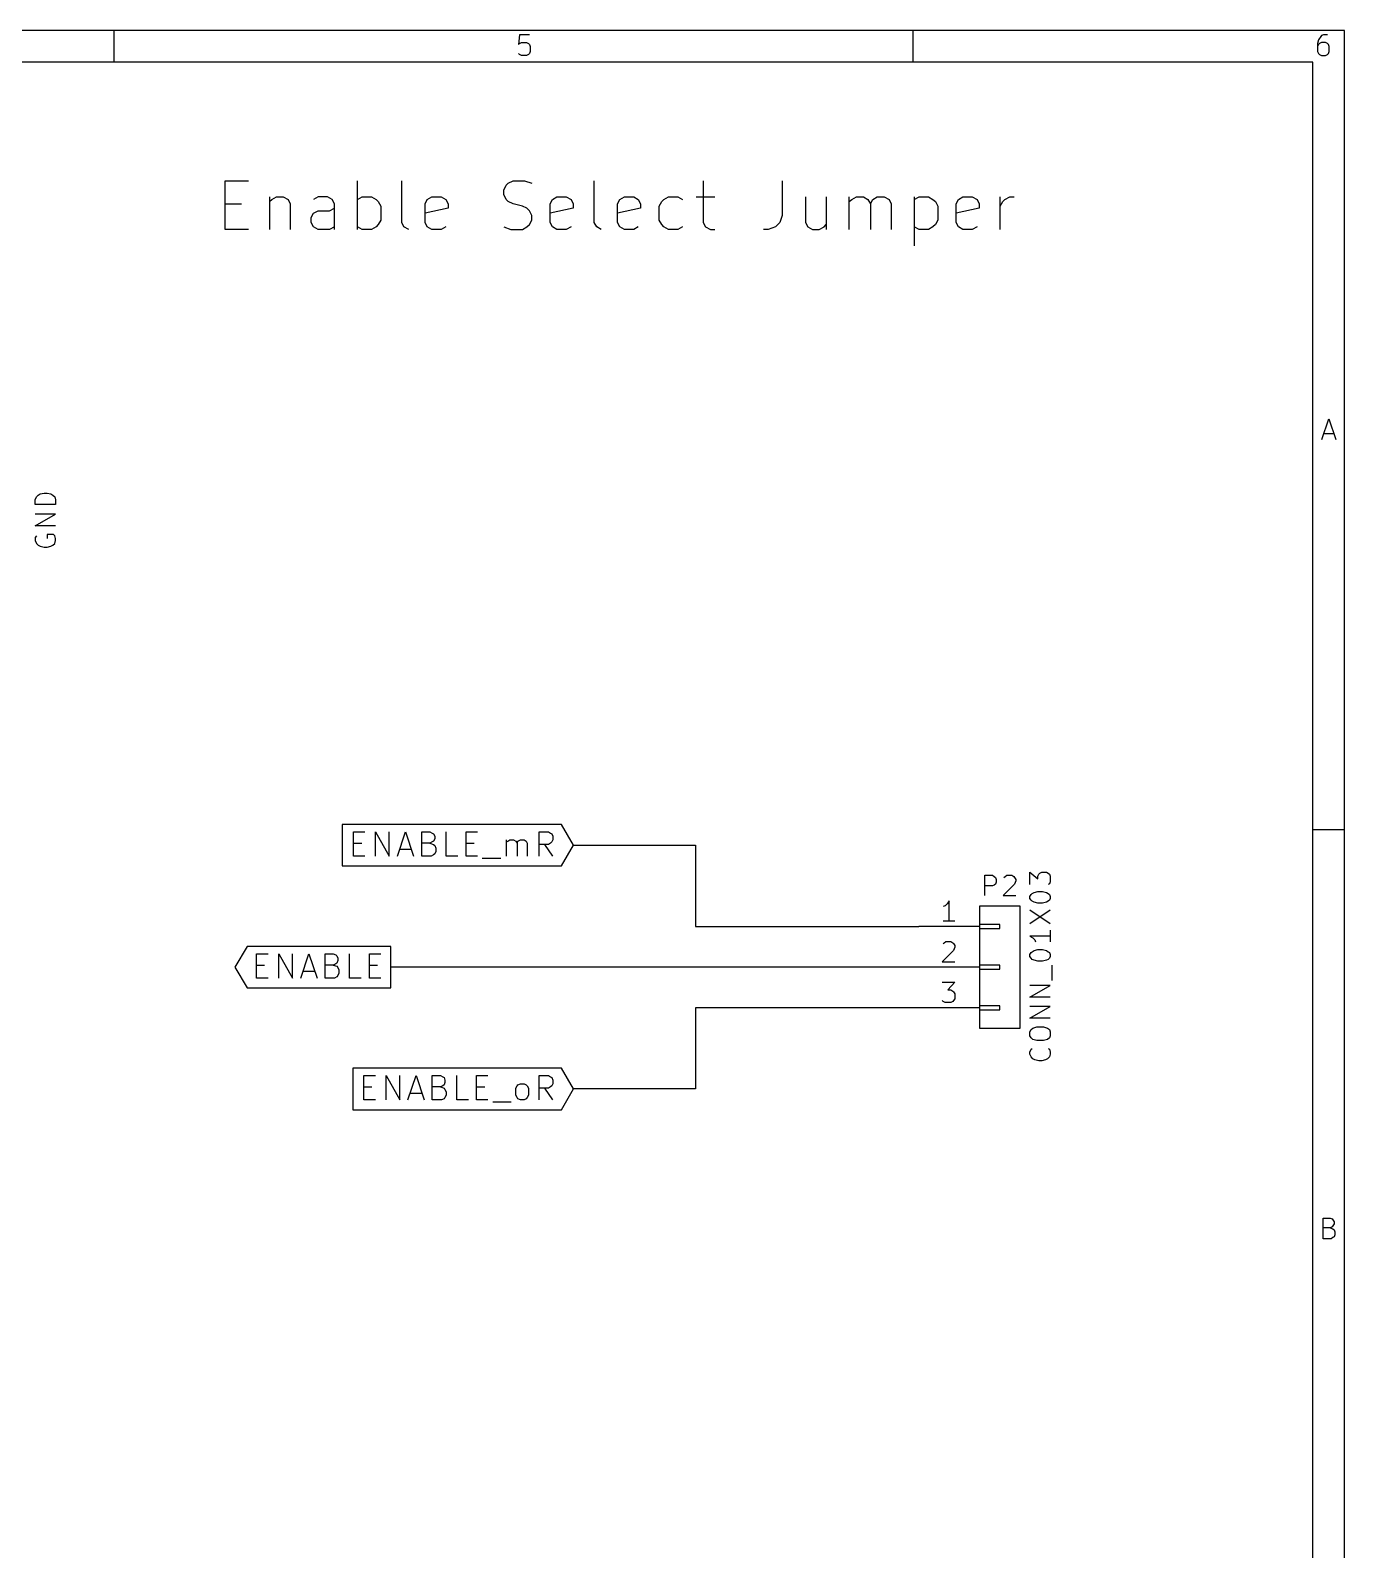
# Model space of a CAD drawing. Extents: x 10 to 287, y -200 to -10.
# Drawn here: x 204.8 to 287, y -105 to -10 of the extents above; entities that cross this region are included whole.
import ezdxf

# ---------------------------------------------------------------- set-up
doc = ezdxf.new("R2010")
doc.units = 0
doc.header["$MEASUREMENT"] = 0
for name, color, linetype in [('BLUE3', 171, 'CONTINUOUS'), ('CYAN2', 4, 'CONTINUOUS'), ('GREEN2', 3, 'CONTINUOUS'), ('LYELLOW', 51, 'CONTINUOUS'), ('RED2', 1, 'CONTINUOUS')]:
    doc.layers.add(name, color=color, linetype=linetype)

msp = doc.modelspace()

# ---------------------------------------------------------------- linework, layer by layer
at = {"layer": 'BLUE3', "linetype": 'CONTINUOUS'}
for p, q in [((216.967, -22.4536), (216.967, -19.4056)), ((216.967, -19.4056), (218.415, -19.4056)), ((225.247, -22.4536), (225.247, -19.4056)), ((228.016, -22.0218), (228.016, -19.4056)), ((234.391, -19.9898), (234.544, -19.685)), ((234.544, -19.685), (234.671, -19.558)), ((234.671, -19.558), (234.975, -19.4056)), ((234.975, -19.4056), (235.687, -19.4056)), ((235.687, -19.4056), (236.144, -19.558)), ((240.055, -22.0218), (240.055, -19.4056)), ((246.863, -19.4056), (246.863, -22.0218)), ((251.816, -19.4056), (251.816, -21.59)), ((216.967, -20.8534), (217.983, -20.8534)), ((219.735, -20.4216), (219.735, -22.4536)), ((219.735, -20.701), (219.888, -20.574)), ((219.888, -20.574), (220.167, -20.4216)), ((220.167, -20.4216), (220.599, -20.4216)), ((220.599, -20.4216), (220.904, -20.574)), ((220.904, -20.574), (221.031, -20.8534)), ((221.031, -20.8534), (221.031, -22.4536)), ((222.783, -20.4216), (222.479, -20.574)), ((223.368, -20.4216), (222.783, -20.4216)), ((223.647, -20.574), (223.368, -20.4216)), ((223.799, -20.8534), (223.647, -20.574)), ((223.799, -22.4536), (223.799, -20.8534)), ((225.247, -20.574), (225.527, -20.4216)), ((225.527, -20.4216), (226.111, -20.4216)), ((226.111, -20.4216), (226.416, -20.574)), ((226.416, -20.574), (226.543, -20.701)), ((226.543, -20.701), (226.695, -21.0058)), ((229.464, -20.8534), (229.591, -20.574)), ((229.464, -22.0218), (229.464, -20.8534)), ((229.591, -20.574), (229.895, -20.4216)), ((229.895, -20.4216), (230.48, -20.4216)), ((230.48, -20.4216), (230.759, -20.574)), ((230.759, -20.574), (230.911, -20.8534)), ((230.911, -20.8534), (230.911, -21.1328)), ((234.391, -20.2692), (234.391, -19.9898)), ((234.544, -20.574), (234.391, -20.2692)), ((234.671, -20.701), (234.544, -20.574)), ((234.975, -20.8534), (234.671, -20.701)), ((235.56, -21.0058), (234.975, -20.8534)), ((237.287, -20.8534), (237.439, -20.574)), ((237.287, -22.0218), (237.287, -20.8534)), ((237.439, -20.574), (237.719, -20.4216)), ((237.719, -20.4216), (238.303, -20.4216)), ((238.303, -20.4216), (238.608, -20.574)), ((238.608, -20.574), (238.735, -20.8534)), ((238.735, -20.8534), (238.735, -21.1328)), ((241.503, -20.8534), (241.656, -20.574)), ((241.503, -22.0218), (241.503, -20.8534)), ((241.656, -20.574), (241.935, -20.4216)), ((241.935, -20.4216), (242.519, -20.4216)), ((242.519, -20.4216), (242.799, -20.574)), ((242.799, -20.574), (242.951, -20.8534)), ((242.951, -20.8534), (242.951, -21.1328)), ((244.119, -21.0058), (244.272, -20.701)), ((244.272, -20.701), (244.399, -20.574)), ((244.399, -20.574), (244.704, -20.4216)), ((244.704, -20.4216), (245.288, -20.4216)), ((245.288, -20.4216), (245.567, -20.574)), ((246.431, -20.4216), (247.599, -20.4216)), ((253.263, -20.4216), (253.263, -22.0218)), ((254.559, -20.4216), (254.559, -22.4536)), ((256.007, -22.4536), (256.007, -20.4216)), ((256.007, -20.701), (256.159, -20.574)), ((256.159, -20.574), (256.464, -20.4216)), ((256.464, -20.4216), (256.896, -20.4216)), ((256.896, -20.4216), (257.175, -20.574)), ((257.175, -20.574), (257.327, -20.8534)), ((257.327, -20.8534), (257.48, -20.574)), ((257.327, -20.8534), (257.327, -22.4536)), ((257.48, -20.574), (257.759, -20.4216)), ((257.759, -20.4216), (258.191, -20.4216)), ((258.191, -20.4216), (258.496, -20.574)), ((258.496, -20.574), (258.623, -20.8534)), ((258.623, -20.8534), (258.623, -22.4536)), ((260.071, -20.4216), (260.071, -23.4696)), ((260.071, -20.574), (260.375, -20.4216)), ((260.375, -20.4216), (260.96, -20.4216)), ((260.96, -20.4216), (261.239, -20.574)), ((261.239, -20.574), (261.391, -20.701)), ((261.391, -20.701), (261.544, -21.0058)), ((262.687, -20.8534), (262.839, -20.574)), ((262.687, -22.0218), (262.687, -20.8534)), ((262.839, -20.574), (263.119, -20.4216)), ((263.119, -20.4216), (263.703, -20.4216)), ((263.703, -20.4216), (264.008, -20.574)), ((264.008, -20.574), (264.135, -20.8534)), ((264.135, -20.8534), (264.135, -21.1328)), ((265.455, -22.4536), (265.455, -20.4216)), ((265.455, -21.0058), (265.608, -20.701)), ((265.608, -20.701), (265.735, -20.574)), ((265.735, -20.574), (266.04, -20.4216)), ((266.04, -20.4216), (266.319, -20.4216)), ((222.352, -21.717), (222.479, -21.4376)), ((222.352, -22.0218), (222.352, -21.717)), ((222.479, -21.4376), (222.783, -21.2852)), ((222.783, -21.2852), (223.495, -21.2852)), ((223.495, -21.2852), (223.799, -21.1328)), ((226.695, -21.0058), (226.695, -21.8694)), ((230.911, -21.1328), (229.464, -21.4376)), ((235.839, -21.1328), (235.56, -21.0058)), ((235.991, -21.2852), (235.839, -21.1328)), ((236.144, -21.59), (235.991, -21.2852)), ((236.144, -21.8694), (236.144, -21.59)), ((238.735, -21.1328), (237.287, -21.4376)), ((242.951, -21.1328), (241.503, -21.4376)), ((244.119, -21.8694), (244.119, -21.0058)), ((251.816, -21.59), (251.663, -22.0218)), ((261.544, -21.0058), (261.544, -21.8694)), ((264.135, -21.1328), (262.687, -21.4376)), ((218.415, -22.4536), (216.967, -22.4536)), ((222.479, -22.3012), (222.352, -22.0218)), ((222.783, -22.4536), (222.479, -22.3012)), ((223.495, -22.4536), (222.783, -22.4536)), ((223.799, -22.3012), (223.495, -22.4536)), ((225.527, -22.4536), (225.247, -22.3012)), ((226.111, -22.4536), (225.527, -22.4536)), ((226.416, -22.3012), (226.111, -22.4536)), ((226.543, -22.1488), (226.416, -22.3012)), ((226.695, -21.8694), (226.543, -22.1488)), ((228.143, -22.3012), (228.016, -22.0218)), ((228.448, -22.4536), (228.143, -22.3012)), ((229.591, -22.3012), (229.464, -22.0218)), ((229.895, -22.4536), (229.591, -22.3012)), ((230.48, -22.4536), (229.895, -22.4536)), ((230.759, -22.3012), (230.48, -22.4536)), ((234.391, -22.3012), (234.823, -22.4536)), ((234.823, -22.4536), (235.56, -22.4536)), ((235.56, -22.4536), (235.839, -22.3012)), ((235.839, -22.3012), (235.991, -22.1488)), ((235.991, -22.1488), (236.144, -21.8694)), ((237.439, -22.3012), (237.287, -22.0218)), ((237.719, -22.4536), (237.439, -22.3012)), ((238.303, -22.4536), (237.719, -22.4536)), ((238.608, -22.3012), (238.303, -22.4536)), ((240.208, -22.3012), (240.055, -22.0218)), ((240.487, -22.4536), (240.208, -22.3012)), ((241.656, -22.3012), (241.503, -22.0218)), ((241.935, -22.4536), (241.656, -22.3012)), ((242.519, -22.4536), (241.935, -22.4536)), ((242.799, -22.3012), (242.519, -22.4536)), ((244.272, -22.1488), (244.119, -21.8694)), ((244.399, -22.3012), (244.272, -22.1488)), ((244.704, -22.4536), (244.399, -22.3012)), ((245.288, -22.4536), (244.704, -22.4536)), ((245.567, -22.3012), (245.288, -22.4536)), ((246.863, -22.0218), (247.015, -22.3012)), ((247.015, -22.3012), (247.32, -22.4536)), ((247.32, -22.4536), (247.599, -22.4536)), ((250.927, -22.4536), (250.647, -22.4536)), ((251.384, -22.3012), (250.927, -22.4536)), ((251.663, -22.0218), (251.384, -22.3012)), ((253.263, -22.0218), (253.416, -22.3012)), ((253.416, -22.3012), (253.695, -22.4536)), ((253.695, -22.4536), (254.127, -22.4536)), ((254.127, -22.4536), (254.432, -22.3012)), ((254.432, -22.3012), (254.559, -22.1488)), ((260.375, -22.4536), (260.071, -22.3012)), ((260.96, -22.4536), (260.375, -22.4536)), ((261.239, -22.3012), (260.96, -22.4536)), ((261.391, -22.1488), (261.239, -22.3012)), ((261.544, -21.8694), (261.391, -22.1488)), ((262.839, -22.3012), (262.687, -22.0218)), ((263.119, -22.4536), (262.839, -22.3012)), ((263.703, -22.4536), (263.119, -22.4536)), ((264.008, -22.3012), (263.703, -22.4536))]:
    msp.add_line(p, q, dxfattribs=at)
at = {"layer": 'CYAN2', "linetype": 'CONTINUOUS'}
for p, q in [((205.384, -38.989), (205.638, -38.9382)), ((205.638, -38.9382), (205.816, -38.9382)), ((205.816, -38.9382), (206.045, -38.989)), ((205.08, -39.37), (205.156, -39.1668)), ((205.08, -39.6494), (205.08, -39.37)), ((206.35, -39.6494), (205.08, -39.6494)), ((205.156, -39.1668), (205.257, -39.0652)), ((205.257, -39.0652), (205.384, -38.989)), ((206.045, -38.989), (206.172, -39.0652)), ((206.172, -39.0652), (206.299, -39.1668)), ((206.299, -39.1668), (206.35, -39.37)), ((206.35, -39.37), (206.35, -39.6494)), ((205.08, -40.9956), (206.35, -40.259)), ((206.35, -40.259), (205.08, -40.259)), ((206.35, -40.9956), (205.08, -40.9956)), ((205.156, -41.6052), (205.08, -41.7068)), ((205.08, -41.7068), (205.08, -41.91)), ((206.223, -41.529), (205.816, -41.529)), ((205.816, -41.529), (205.816, -41.783)), ((206.299, -41.6052), (206.223, -41.529)), ((206.35, -41.783), (206.299, -41.6052)), ((206.35, -41.91), (206.35, -41.783)), ((205.08, -41.91), (205.156, -42.0878)), ((205.156, -42.0878), (205.257, -42.1894)), ((205.257, -42.1894), (205.384, -42.2656)), ((205.384, -42.2656), (205.638, -42.3164)), ((205.638, -42.3164), (205.816, -42.3164)), ((205.816, -42.3164), (206.045, -42.2656)), ((206.045, -42.2656), (206.172, -42.1894)), ((206.172, -42.1894), (206.299, -42.0878)), ((206.299, -42.0878), (206.35, -41.91)), ((267.31, -63.4238), (267.31, -62.6364)), ((267.31, -62.6364), (267.792, -63.0682)), ((267.919, -62.7126), (268.046, -62.6364)), ((268.046, -62.6364), (268.351, -62.6364)), ((268.351, -62.6364), (268.453, -62.7126)), ((264.49, -64.1096), (264.49, -62.8396)), ((264.49, -62.8396), (264.973, -62.8396)), ((264.973, -63.5), (264.49, -63.5)), ((264.973, -62.8396), (265.074, -62.9158)), ((265.074, -63.4492), (264.973, -63.5)), ((265.074, -62.9158), (265.151, -62.9666)), ((265.151, -63.3984), (265.074, -63.4492)), ((265.151, -62.9666), (265.201, -63.0936)), ((265.201, -63.2714), (265.151, -63.3984)), ((265.201, -63.0936), (265.201, -63.2714)), ((266.344, -63.3984), (265.633, -64.1096)), ((265.684, -62.9666), (265.76, -62.9158)), ((265.76, -62.9158), (265.862, -62.8396)), ((265.862, -62.8396), (266.167, -62.8396)), ((266.167, -62.8396), (266.294, -62.9158)), ((266.294, -62.9158), (266.344, -62.9666)), ((266.344, -62.9666), (266.421, -63.0936)), ((266.421, -63.1952), (266.344, -63.3984)), ((266.421, -63.0936), (266.421, -63.1952)), ((267.792, -62.8904), (267.868, -62.7634)), ((267.792, -63.0682), (267.792, -62.8904)), ((267.868, -62.7634), (267.919, -62.7126)), ((268.453, -62.7126), (268.529, -62.7634)), ((268.529, -63.373), (268.453, -63.4238)), ((268.529, -62.7634), (268.58, -62.8904)), ((268.58, -63.246), (268.529, -63.373)), ((268.58, -62.8904), (268.58, -63.246)), ((265.633, -64.1096), (266.421, -64.1096)), ((267.31, -64.1604), (267.386, -64.0334)), ((267.31, -64.2874), (267.31, -64.1604)), ((267.386, -64.389), (267.31, -64.2874)), ((267.386, -64.0334), (267.437, -63.9826)), ((267.437, -64.4652), (267.386, -64.389)), ((267.437, -63.9826), (267.564, -63.9064)), ((267.564, -64.516), (267.437, -64.4652)), ((267.564, -63.9064), (267.792, -63.8556)), ((267.792, -64.5922), (267.564, -64.516)), ((267.792, -63.8556), (268.097, -63.8556)), ((268.097, -64.5922), (267.792, -64.5922)), ((268.097, -63.8556), (268.351, -63.9064)), ((268.351, -64.516), (268.097, -64.5922)), ((268.351, -63.9064), (268.453, -63.9826)), ((268.453, -64.4652), (268.351, -64.516)), ((268.453, -63.9826), (268.529, -64.0334)), ((268.529, -64.389), (268.453, -64.4652)), ((268.529, -64.0334), (268.58, -64.1604)), ((268.58, -64.2874), (268.529, -64.389)), ((268.58, -64.1604), (268.58, -64.2874)), ((267.31, -65.8622), (268.58, -64.9986)), ((267.31, -64.9986), (268.58, -65.8622)), ((268.58, -66.2686), (268.58, -67.0052)), ((268.58, -66.6496), (267.31, -66.6496)), ((267.31, -66.6496), (267.487, -66.7512)), ((267.487, -66.7512), (267.614, -66.8782)), ((267.614, -66.8782), (267.665, -67.0052)), ((267.31, -67.7926), (267.386, -67.6656)), ((267.31, -67.9196), (267.31, -67.7926)), ((267.386, -68.0212), (267.31, -67.9196)), ((267.386, -67.6656), (267.437, -67.6148)), ((267.437, -68.0974), (267.386, -68.0212)), ((267.437, -67.6148), (267.564, -67.5386)), ((267.564, -68.1482), (267.437, -68.0974)), ((267.564, -67.5386), (267.792, -67.4878)), ((267.792, -68.199), (267.564, -68.1482)), ((267.792, -67.4878), (268.097, -67.4878)), ((268.097, -68.199), (267.792, -68.199)), ((268.097, -67.4878), (268.351, -67.5386)), ((268.351, -68.1482), (268.097, -68.199)), ((268.351, -67.5386), (268.453, -67.6148)), ((268.453, -68.0974), (268.351, -68.1482)), ((268.453, -67.6148), (268.529, -67.6656)), ((268.529, -68.0212), (268.453, -68.0974)), ((268.529, -67.6656), (268.58, -67.7926)), ((268.58, -67.9196), (268.529, -68.0212)), ((268.58, -67.7926), (268.58, -67.9196)), ((268.707, -69.4182), (268.707, -68.453)), ((267.31, -70.4596), (268.58, -69.723)), ((268.58, -69.723), (267.31, -69.723)), ((268.58, -70.4596), (267.31, -70.4596)), ((267.31, -71.7804), (268.58, -71.0438)), ((268.58, -71.0438), (267.31, -71.0438)), ((268.58, -71.7804), (267.31, -71.7804)), ((267.31, -72.6186), (267.386, -72.4916)), ((267.31, -72.8726), (267.31, -72.6186)), ((267.386, -72.9996), (267.31, -72.8726)), ((267.386, -72.4916), (267.487, -72.39)), ((267.487, -73.1012), (267.386, -72.9996)), ((267.487, -72.39), (267.741, -72.3138)), ((267.741, -73.1774), (267.487, -73.1012)), ((267.741, -72.3138), (268.148, -72.3138)), ((268.148, -72.3138), (268.402, -72.39)), ((268.402, -73.1012), (268.148, -73.1774)), ((268.402, -72.39), (268.529, -72.4916)), ((268.529, -72.9996), (268.402, -73.1012)), ((268.529, -72.4916), (268.58, -72.6186)), ((268.58, -72.8726), (268.529, -72.9996)), ((268.58, -72.6186), (268.58, -72.8726)), ((267.31, -73.8886), (267.386, -73.7108)), ((267.31, -74.0156), (267.31, -73.8886)), ((267.386, -74.1934), (267.31, -74.0156)), ((267.386, -73.7108), (267.437, -73.66)), ((268.148, -73.1774), (267.741, -73.1774)), ((268.453, -73.66), (268.529, -73.7108)), ((268.529, -73.7108), (268.58, -73.8886)), ((268.58, -74.0156), (268.529, -74.1934)), ((268.58, -73.8886), (268.58, -74.0156)), ((267.487, -74.3204), (267.386, -74.1934)), ((267.614, -74.3712), (267.487, -74.3204)), ((267.868, -74.4474), (267.614, -74.3712)), ((268.046, -74.4474), (267.868, -74.4474)), ((268.275, -74.3712), (268.046, -74.4474)), ((268.402, -74.3204), (268.275, -74.3712)), ((268.529, -74.1934), (268.402, -74.3204))]:
    msp.add_line(p, q, dxfattribs=at)
at = {"layer": 'GREEN2', "linetype": 'CONTINUOUS'}
for p, q in [((238.76, -60.96), (246.38, -60.96)), ((246.38, -60.96), (246.38, -66.04)), ((246.38, -66.04), (260.35, -66.04)), ((260.35, -68.58), (227.33, -68.58)), ((260.35, -71.12), (246.38, -71.12)), ((246.38, -71.12), (246.38, -76.2)), ((246.38, -76.2), (238.76, -76.2))]:
    msp.add_line(p, q, dxfattribs=at)
at = {"layer": 'LYELLOW', "linetype": 'CONTINUOUS'}
for p, q in [((264.16, -64.77), (264.16, -72.39)), ((266.7, -64.77), (264.16, -64.77)), ((266.7, -72.39), (266.7, -64.77)), ((264.16, -72.39), (266.7, -72.39))]:
    msp.add_line(p, q, dxfattribs=at)
at = {"layer": 'RED2', "linetype": 'CONTINUOUS'}
for p, q in [((286.995, -10.0076), (10.0076, -10.0076)), ((210.007, -11.9888), (210.007, -10.0076)), ((235.382, -10.287), (235.306, -10.8966)), ((235.991, -10.287), (235.382, -10.287)), ((259.994, -11.9888), (259.994, -10.0076)), ((285.496, -10.3886), (285.369, -10.5918)), ((285.547, -10.3378), (285.496, -10.3886)), ((285.674, -10.287), (285.547, -10.3378)), ((285.928, -10.287), (285.674, -10.287)), ((286.995, -200), (286.995, -10.0076)), ((235.306, -10.8966), (235.382, -10.8204)), ((235.382, -10.8204), (235.509, -10.7696)), ((235.509, -10.7696), (235.814, -10.7696)), ((235.814, -10.7696), (235.941, -10.8204)), ((235.941, -10.8204), (235.991, -10.8966)), ((235.991, -10.8966), (236.042, -11.0236)), ((236.042, -11.3284), (235.991, -11.4554)), ((236.042, -11.0236), (236.042, -11.3284)), ((285.369, -10.5918), (285.293, -10.8204)), ((285.293, -10.8204), (285.293, -11.3284)), ((285.369, -10.8966), (285.293, -11.0236)), ((285.293, -11.3284), (285.369, -11.4554)), ((285.42, -10.8204), (285.369, -10.8966)), ((285.547, -10.7696), (285.42, -10.8204)), ((285.801, -10.7696), (285.547, -10.7696)), ((285.928, -10.8204), (285.801, -10.7696)), ((285.979, -10.8966), (285.928, -10.8204)), ((286.029, -11.0236), (285.979, -10.8966)), ((285.979, -11.4554), (286.029, -11.3284)), ((286.029, -11.3284), (286.029, -11.0236)), ((285.013, -11.9888), (11.9888, -11.9888)), ((235.382, -11.5062), (235.306, -11.4554)), ((235.509, -11.5824), (235.382, -11.5062)), ((235.814, -11.5824), (235.509, -11.5824)), ((235.941, -11.5062), (235.814, -11.5824)), ((235.991, -11.4554), (235.941, -11.5062)), ((285.013, -198.018), (285.013, -11.9888)), ((285.369, -11.4554), (285.42, -11.5062)), ((285.42, -11.5062), (285.547, -11.5824)), ((285.547, -11.5824), (285.801, -11.5824)), ((285.801, -11.5824), (285.928, -11.5062)), ((285.928, -11.5062), (285.979, -11.4554)), ((285.572, -35.5854), (286.004, -34.29)), ((286.004, -34.29), (286.436, -35.5854)), ((285.674, -35.2044), (286.309, -35.2044)), ((237.998, -59.6646), (224.282, -59.6646)), ((224.282, -59.6646), (224.282, -60.96)), ((238.76, -60.96), (237.998, -59.6646)), ((224.993, -61.6458), (224.993, -60.1218)), ((224.993, -60.1218), (225.704, -60.1218)), ((226.365, -61.6458), (226.365, -60.1218)), ((226.365, -60.1218), (227.228, -61.6458)), ((227.228, -61.6458), (227.228, -60.1218)), ((227.736, -61.6458), (228.244, -60.1218)), ((228.244, -60.1218), (228.752, -61.6458)), ((229.26, -61.6458), (229.26, -60.1218)), ((229.26, -60.1218), (229.768, -60.1218)), ((229.768, -60.1218), (229.921, -60.198)), ((229.921, -60.7568), (229.768, -60.833)), ((229.921, -60.198), (229.997, -60.2488)), ((229.997, -60.706), (229.921, -60.7568)), ((229.997, -60.2488), (230.073, -60.4012)), ((230.073, -60.5536), (229.997, -60.706)), ((230.073, -60.4012), (230.073, -60.5536)), ((230.784, -61.6458), (230.784, -60.1218)), ((232.029, -61.6458), (232.029, -60.1218)), ((232.029, -60.1218), (232.74, -60.1218)), ((234.569, -61.6458), (234.569, -60.6298)), ((234.569, -60.7568), (234.645, -60.706)), ((234.645, -60.706), (234.772, -60.6298)), ((234.772, -60.6298), (235.001, -60.6298)), ((235.001, -60.6298), (235.153, -60.706)), ((235.153, -60.706), (235.229, -60.833)), ((235.229, -60.833), (235.28, -60.706)), ((235.28, -60.706), (235.433, -60.6298)), ((235.433, -60.6298), (235.661, -60.6298)), ((235.661, -60.6298), (235.788, -60.706)), ((235.788, -60.706), (235.864, -60.833)), ((236.601, -61.6458), (236.601, -60.1218)), ((236.601, -60.1218), (237.185, -60.1218)), ((237.185, -60.1218), (237.312, -60.198)), ((237.312, -60.198), (237.388, -60.2488)), ((237.388, -60.7568), (237.312, -60.833)), ((237.388, -60.2488), (237.465, -60.4012)), ((237.465, -60.6298), (237.388, -60.7568)), ((237.465, -60.4012), (237.465, -60.6298)), ((286.995, -59.9948), (285.013, -59.9948)), ((224.282, -60.96), (224.282, -62.2554)), ((224.993, -60.833), (225.501, -60.833)), ((225.704, -61.6458), (224.993, -61.6458)), ((227.889, -61.214), (228.625, -61.214)), ((229.768, -60.833), (229.26, -60.833)), ((229.845, -61.6458), (229.26, -61.6458)), ((229.768, -60.833), (229.997, -60.9092)), ((229.997, -61.5696), (229.845, -61.6458)), ((229.997, -60.9092), (230.073, -60.9854)), ((230.073, -61.4934), (229.997, -61.5696)), ((230.073, -60.9854), (230.149, -61.1378)), ((230.149, -61.341), (230.073, -61.4934)), ((230.149, -61.1378), (230.149, -61.341)), ((231.521, -61.6458), (230.784, -61.6458)), ((232.029, -60.833), (232.537, -60.833)), ((232.74, -61.6458), (232.029, -61.6458)), ((235.229, -60.833), (235.229, -61.6458)), ((235.864, -60.833), (235.864, -61.6458)), ((237.185, -60.9092), (236.601, -60.9092)), ((237.465, -61.6458), (236.957, -60.9092)), ((237.312, -60.833), (237.185, -60.9092)), ((237.998, -62.2554), (238.76, -60.96)), ((224.282, -62.2554), (237.998, -62.2554)), ((233.045, -61.7728), (234.213, -61.7728)), ((262.255, -64.4398), (262.128, -64.6176)), ((262.255, -65.7098), (262.255, -64.4398)), ((262.001, -64.7446), (261.874, -64.7954)), ((262.128, -64.6176), (262.001, -64.7446)), ((264.16, -64.77), (264.16, -72.39)), ((266.7, -64.77), (264.16, -64.77)), ((266.7, -72.39), (266.7, -64.77)), ((264.16, -66.04), (260.35, -66.04)), ((262.611, -65.7098), (261.874, -65.7098)), ((264.16, -65.913), (264.16, -66.167)), ((265.43, -65.913), (264.16, -65.913)), ((264.16, -66.167), (265.43, -66.167)), ((265.43, -66.167), (265.43, -65.913)), ((218.338, -67.2846), (217.576, -68.58)), ((227.33, -67.2846), (218.338, -67.2846)), ((227.33, -68.58), (227.33, -67.2846)), ((261.874, -67.1068), (261.95, -67.056)), ((261.95, -67.056), (262.052, -66.9798)), ((262.052, -66.9798), (262.357, -66.9798)), ((262.357, -66.9798), (262.484, -67.056)), ((262.484, -67.056), (262.534, -67.1068)), ((262.534, -67.1068), (262.611, -67.2338)), ((262.611, -67.3354), (262.534, -67.5386)), ((262.611, -67.2338), (262.611, -67.3354)), ((218.923, -69.2658), (218.923, -67.7418)), ((218.923, -67.7418), (219.659, -67.7418)), ((220.32, -69.2658), (220.32, -67.7418)), ((220.32, -67.7418), (221.183, -69.2658)), ((221.183, -69.2658), (221.183, -67.7418)), ((221.691, -69.2658), (222.199, -67.7418)), ((222.199, -67.7418), (222.707, -69.2658)), ((223.215, -69.2658), (223.215, -67.7418)), ((223.215, -67.7418), (223.723, -67.7418)), ((223.723, -67.7418), (223.876, -67.818)), ((223.876, -68.3768), (223.723, -68.453)), ((223.876, -67.818), (223.952, -67.8688)), ((223.952, -68.326), (223.876, -68.3768)), ((223.952, -67.8688), (224.003, -68.0212)), ((224.003, -68.1736), (223.952, -68.326)), ((224.003, -68.0212), (224.003, -68.1736)), ((224.739, -69.2658), (224.739, -67.7418)), ((225.984, -69.2658), (225.984, -67.7418)), ((225.984, -67.7418), (226.695, -67.7418)), ((262.534, -67.5386), (261.823, -68.2498)), ((261.823, -68.2498), (262.611, -68.2498)), ((217.576, -68.58), (218.338, -69.8754)), ((218.923, -68.453), (219.431, -68.453)), ((219.659, -69.2658), (218.923, -69.2658)), ((221.844, -68.834), (222.555, -68.834)), ((223.723, -68.453), (223.215, -68.453)), ((223.799, -69.2658), (223.215, -69.2658)), ((223.723, -68.453), (223.952, -68.5292)), ((223.952, -69.1896), (223.799, -69.2658)), ((223.952, -68.5292), (224.003, -68.6054)), ((224.003, -69.1134), (223.952, -69.1896)), ((224.003, -68.6054), (224.079, -68.7578)), ((224.079, -68.961), (224.003, -69.1134)), ((224.079, -68.7578), (224.079, -68.961)), ((225.476, -69.2658), (224.739, -69.2658)), ((225.984, -68.453), (226.492, -68.453)), ((226.695, -69.2658), (225.984, -69.2658)), ((227.33, -69.8754), (227.33, -68.58)), ((264.16, -68.58), (260.35, -68.58)), ((264.16, -68.453), (264.16, -68.707)), ((265.43, -68.453), (264.16, -68.453)), ((264.16, -68.707), (265.43, -68.707)), ((265.43, -68.707), (265.43, -68.453)), ((218.338, -69.8754), (227.33, -69.8754)), ((261.823, -69.5198), (262.611, -69.5198)), ((262.611, -69.5198), (262.179, -70.0024)), ((262.179, -70.0024), (262.357, -70.0024)), ((262.357, -70.0024), (262.484, -70.0786)), ((262.484, -70.0786), (262.534, -70.1294)), ((262.534, -70.1294), (262.611, -70.2564)), ((262.611, -70.2564), (262.611, -70.5612)), ((264.16, -71.12), (260.35, -71.12)), ((261.874, -70.739), (261.823, -70.6628)), ((262.001, -70.7898), (261.874, -70.739)), ((262.357, -70.7898), (262.001, -70.7898)), ((262.484, -70.739), (262.357, -70.7898)), ((262.534, -70.6628), (262.484, -70.739)), ((262.611, -70.5612), (262.534, -70.6628)), ((264.16, -70.993), (264.16, -71.247)), ((265.43, -70.993), (264.16, -70.993)), ((264.16, -71.247), (265.43, -71.247)), ((265.43, -71.247), (265.43, -70.993)), ((264.16, -72.39), (266.7, -72.39)), ((237.998, -74.9046), (224.942, -74.9046)), ((224.942, -74.9046), (224.942, -76.2)), ((238.76, -76.2), (237.998, -74.9046)), ((225.628, -76.8858), (225.628, -75.3618)), ((225.628, -75.3618), (226.365, -75.3618)), ((227.025, -76.8858), (227.025, -75.3618)), ((227.025, -75.3618), (227.889, -76.8858)), ((227.889, -76.8858), (227.889, -75.3618)), ((228.397, -76.8858), (228.905, -75.3618)), ((228.905, -75.3618), (229.413, -76.8858)), ((229.921, -76.8858), (229.921, -75.3618)), ((229.921, -75.3618), (230.429, -75.3618)), ((230.429, -75.3618), (230.581, -75.438)), ((230.581, -75.9968), (230.429, -76.073)), ((230.581, -75.438), (230.657, -75.4888)), ((230.657, -75.946), (230.581, -75.9968)), ((230.657, -75.4888), (230.708, -75.6412)), ((230.708, -75.7936), (230.657, -75.946)), ((230.708, -75.6412), (230.708, -75.7936)), ((231.445, -76.8858), (231.445, -75.3618)), ((232.689, -76.8858), (232.689, -75.3618)), ((232.689, -75.3618), (233.401, -75.3618)), ((235.153, -76.1492), (235.229, -75.9968)), ((235.229, -75.9968), (235.28, -75.946)), ((235.28, -75.946), (235.433, -75.8698)), ((235.433, -75.8698), (235.661, -75.8698)), ((235.661, -75.8698), (235.788, -75.946)), ((235.788, -75.946), (235.864, -75.9968)), ((235.864, -75.9968), (235.941, -76.1492)), ((236.601, -76.8858), (236.601, -75.3618)), ((236.601, -75.3618), (237.185, -75.3618)), ((237.185, -75.3618), (237.312, -75.438)), ((237.312, -75.438), (237.388, -75.4888)), ((237.388, -75.9968), (237.312, -76.073)), ((237.388, -75.4888), (237.465, -75.6412)), ((237.465, -75.8698), (237.388, -75.9968)), ((237.465, -75.6412), (237.465, -75.8698)), ((224.942, -76.2), (224.942, -77.4954)), ((225.628, -76.073), (226.136, -76.073)), ((226.365, -76.8858), (225.628, -76.8858)), ((228.549, -76.454), (229.26, -76.454)), ((230.429, -76.073), (229.921, -76.073)), ((230.505, -76.8858), (229.921, -76.8858)), ((230.429, -76.073), (230.657, -76.1492)), ((230.657, -76.8096), (230.505, -76.8858)), ((230.657, -76.1492), (230.708, -76.2254)), ((230.708, -76.7334), (230.657, -76.8096)), ((230.708, -76.2254), (230.784, -76.3778)), ((230.784, -76.581), (230.708, -76.7334)), ((230.784, -76.3778), (230.784, -76.581)), ((232.181, -76.8858), (231.445, -76.8858)), ((232.689, -76.073), (233.197, -76.073)), ((233.401, -76.8858), (232.689, -76.8858)), ((235.153, -76.581), (235.153, -76.1492)), ((235.229, -76.7334), (235.153, -76.581)), ((235.28, -76.8096), (235.229, -76.7334)), ((235.433, -76.8858), (235.28, -76.8096)), ((235.661, -76.8858), (235.433, -76.8858)), ((235.788, -76.8096), (235.661, -76.8858)), ((235.864, -76.7334), (235.788, -76.8096)), ((235.941, -76.581), (235.864, -76.7334)), ((235.941, -76.1492), (235.941, -76.581)), ((237.185, -76.1492), (236.601, -76.1492)), ((237.465, -76.8858), (236.957, -76.1492)), ((237.312, -76.073), (237.185, -76.1492)), ((237.998, -77.4954), (238.76, -76.2)), ((224.942, -77.4954), (237.998, -77.4954)), ((233.705, -77.0128), (234.848, -77.0128)), ((285.648, -85.5726), (285.648, -84.2772)), ((285.648, -84.2772), (286.08, -84.2772)), ((286.08, -84.2772), (286.207, -84.328)), ((286.207, -84.328), (286.258, -84.3788)), ((286.258, -84.3788), (286.334, -84.5058)), ((286.334, -84.5058), (286.334, -84.6328)), ((286.08, -84.8868), (285.648, -84.8868)), ((286.207, -84.8106), (286.08, -84.8868)), ((286.08, -84.8868), (286.258, -84.9376)), ((286.258, -85.4964), (286.156, -85.5726)), ((286.258, -84.7598), (286.207, -84.8106)), ((286.334, -84.6328), (286.258, -84.7598)), ((286.258, -84.9376), (286.334, -85.0138)), ((286.334, -85.4456), (286.258, -85.4964)), ((286.334, -85.0138), (286.385, -85.1408)), ((286.385, -85.3186), (286.334, -85.4456)), ((286.385, -85.1408), (286.385, -85.3186)), ((286.156, -85.5726), (285.648, -85.5726))]:
    msp.add_line(p, q, dxfattribs=at)

doc.saveas('drawing.dxf')
